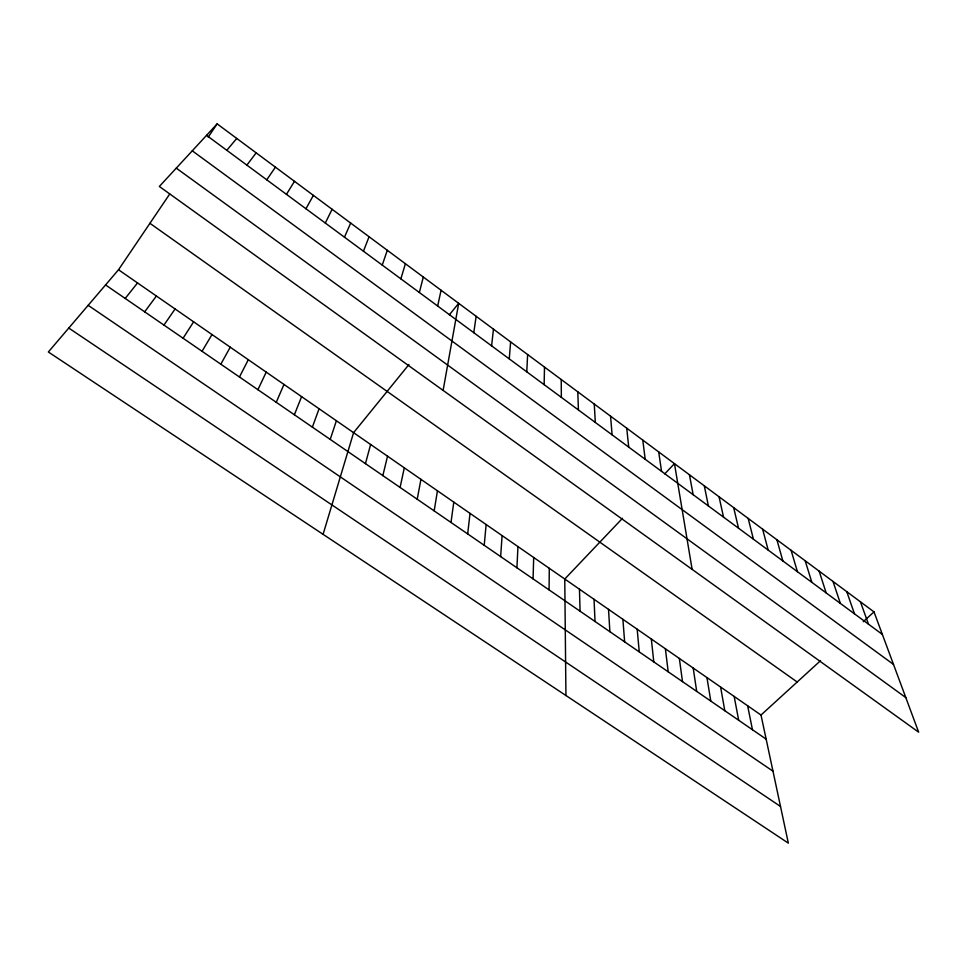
<?xml version="1.0" encoding="UTF-8"?>
<svg xmlns="http://www.w3.org/2000/svg" width="967" height="967" viewBox="0 0 967 967"><rect width="100%" height="100%" fill="white"/><g stroke="black" fill="none" stroke-linecap="round" stroke-linejoin="round"><path stroke-width="1.45" d="M549.087 589.906L549.28 568.306M544.143 384.661L544.494 367.085M533.071 578.895L533.687 557.488M516.922 567.786L517.961 546.597M526.785 371.836L527.619 354.551M500.64 556.593L502.103 535.609M509.271 358.902L510.612 341.907M484.225 545.303L486.135 524.537M491.611 345.86L493.448 329.155M467.677 533.929L470.022 513.38M450.997 522.458L453.789 502.127M473.782 332.696L476.139 316.294M434.171 510.89L437.435 490.789M443.116 390.402L458.684 303.324L449.389 314.771M417.212 499.226L420.935 479.354M400.096 487.465L404.303 467.823M437.664 306.019L441.073 290.245M382.847 475.607L387.537 456.206M419.352 292.493L423.304 277.046M365.453 463.64L370.627 444.494M400.882 278.859L405.391 263.725M323.087 534.328L353.584 432.672L408.956 364.523M330.218 439.417L336.395 420.766M382.243 265.091L387.308 250.296M312.377 427.148L319.074 408.763M363.435 251.202L369.08 236.746M294.379 414.77L301.595 396.651M276.236 402.296L283.984 384.443M344.457 237.181L350.67 223.075M257.923 389.701L266.215 372.126M325.299 223.039L332.116 209.283M239.453 377.009L248.301 359.712M220.827 364.196L230.231 347.189M305.959 208.763L313.381 195.37M202.043 351.287L212.003 334.558M286.45 194.355L294.488 181.325M183.077 338.245L193.63 321.818M118.518 269.757L761.005 715.036L788.335 843.127L48.35 351.988L118.518 269.757L169.745 193.992M208.219 137.084L217.152 123.873L873.999 611.893L918.65 732.176L159.35 186.462L217.152 123.873M266.759 179.814L275.414 167.158M163.955 325.093L175.087 308.969M144.663 311.833L156.4 296.011M246.875 165.127L256.17 152.859M125.202 298.452L137.532 282.944M226.81 150.308L236.746 138.438M622.482 518.336L564.764 579.028L565.937 695.515M664.788 473.83L674.47 463.652L692.118 569.358M761.005 715.036L820.512 660.715M863.217 621.733L873.999 611.893M68.766 328.055L780.514 806.466M88.154 305.33L772.984 771.183M105.56 284.939L766.142 739.139M149.921 223.304L797.183 682.013M176.272 168.137L905.813 697.594M192.264 150.816L893.508 664.438M206.551 135.344L882.363 634.425M860.437 601.825L868.475 624.162M846.778 591.671L854.477 613.827M833.01 581.445L840.371 603.42M819.146 571.134L826.169 592.916M805.173 560.751L811.845 582.339M791.091 550.296L797.412 571.69M776.9 539.755L782.859 560.945M762.6 529.13L768.197 550.114M748.192 518.433L753.426 539.199M733.675 507.639L738.534 528.2M719.049 496.772L723.521 517.115M704.302 485.821L708.388 505.946M747.636 705.777L752.459 729.734M734.171 696.445L738.679 720.258M689.447 474.773L693.134 494.681M720.608 687.041L724.791 710.709M706.95 677.577L710.793 701.087M693.194 668.052L696.699 691.393M658.696 451.927L661.549 471.352M679.342 658.442L682.497 681.626M642.777 440.106L645.207 459.289M665.381 648.772L668.197 671.799M651.323 639.03L653.789 661.887M626.737 428.188L628.719 447.117M637.168 629.215L639.26 651.903M610.564 416.173L612.099 434.836M622.893 619.327L624.634 641.846M608.521 609.367L609.887 631.705M594.258 404.049L595.321 422.446M594.04 599.322L595.031 621.491M577.807 391.828L578.411 409.96M579.463 589.217L580.067 611.204M561.223 379.511L561.356 397.364"/></g></svg>
